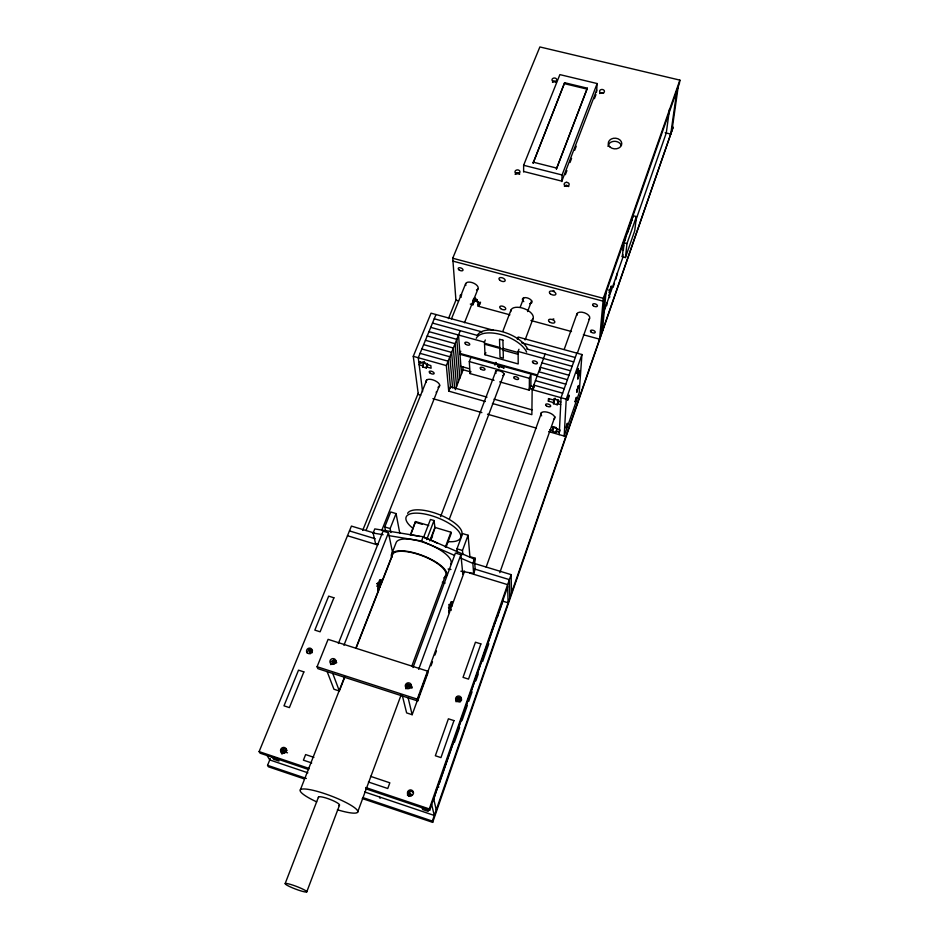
<?xml version="1.0" encoding="UTF-8"?>
<svg xmlns="http://www.w3.org/2000/svg" width="939" height="939" viewBox="0 0 939 939"><rect width="100%" height="100%" fill="white"/><g stroke="black" fill="none" stroke-linecap="round" stroke-linejoin="round"><path stroke-width="1.41" d="M523.622 171.896L523.633 165.276L559.879 74.615L597.145 83.548L596.547 92.186M529.303 390.178L529.396 378.323L530.993 374.004L530.864 385.894L529.303 390.178L499.689 381.88M564.644 82.726L533.129 163.093L564.644 82.726L587.333 88.184L556.428 168.95L587.333 88.184M545.136 354.062L532.155 389.626L531.861 414.662L492.412 403.488M533.763 387.995L533.798 385.131L562.649 393.183M540.242 370.212L540.312 367.29L568.987 375.236M558.423 401.399L557.226 404.756L553.458 403.7L553.505 402.596L548.376 401.153L548.458 398.57L553.611 400.014L553.658 398.887L558.811 400.272M561.815 181.567L562.074 174.971L597.145 83.548M557.144 429.064L555.994 432.339L552.367 431.306L553.564 426.999M552.496 427.879L552.543 426.834L559.468 429.862M555.994 432.339L556.815 429.123M557.226 404.756L558.47 400.284M557.437 399.955L557.39 401.07L560.829 402.045M559.233 434.628L561.041 397.713L576.816 353.111M548.681 431.623L564.186 436.036L566.24 399.169L581.934 354.519L518.164 337.042L517.342 339.214M581.934 354.519L579.175 392.901L564.186 436.036M458.525 300.879L455.92 300.163L452.739 258.237L539.878 46.95L679.883 80.12L603.319 298.32L599.587 339.155L583.389 334.765M600.995 335.094L604.528 296.959M602.404 331.033L605.995 292.768M606.7 305.644L606.946 303.004M603.237 313.649L609.258 296.395L609.892 289.951L611.277 285.984L610.632 292.452L623.25 256.277M617.451 272.897L615.82 279.493M622.299 256.758L623.813 242.743L633.273 215.77L636.419 216.569L634.729 230.83L625.433 257.568L622.299 256.758L622.897 254.422M623.332 250.373L623.919 244.962M625.433 257.568L626.994 243.565L636.419 216.569M633.156 216.733L633.273 215.77M669.542 109.088L666.267 133.009L635.339 221.651M676.913 90.496L670.739 134.101L665.164 132.739M671.948 130.615L678.169 86.916M679.883 80.12L679.413 83.36L603.061 301.149L452.962 261.136M432.679 822.376L432.351 821.085L673.157 127.129L432.679 822.376L362.29 798.549M365.717 788.772L429.651 810.322L429.299 808.937L511.133 574.633L474.782 563.588M436.166 790.967L436.999 788.572L433.513 800.075M439.757 780.661L439.123 783.995L495.393 621.289M497.881 614.188L497.189 617.592L502.905 601.206L502.834 599.035M429.651 810.322L507.694 586.699M454.37 742.526L459.629 727.432M462.023 720.577L467.282 705.482M468.725 701.374L472.071 691.761M475.897 680.787L478.291 673.932M482.599 661.584L488.808 643.743M613.097 287.287L614.458 283.39M624.212 242.262L625.62 238.248M627.498 232.884L632.193 219.468M560.114 430.062L559.351 432.245L556.041 431.306M499.806 572.673L554.89 416.74M577.321 353.264L589.504 318.767M552.367 431.306L553.904 426.94L556.322 427.632M408.559 796.014L409.78 792.598L409.381 796.284M553.505 402.596L555.102 398.101L553.458 403.7M486.156 567.097L541.498 412.749M564.222 349.355L577.062 313.52M407.409 795.122L408.641 791.683M548.376 401.153L549.174 398.911M408.101 794.922L409.322 791.495M460.873 571.229L473.667 573.424L475.181 569.245L474.395 559.139L423.172 536.768L374.79 528.915L373.123 533.059L375.53 543.47L378.147 544.608M473.667 573.424L472.857 563.388L474.395 559.139M473.702 562.273L475.169 558.224L469.887 556.627M474.359 563.048L475.169 558.224M417.691 700.952L417.292 699.144L427.538 671.115L328.098 639.353L317.089 666.737L317.852 668.638L417.691 700.952L427.891 673.017L427.538 671.115M448.936 605.831L451.612 606.664L452.07 601.641L451.26 603.847L451.013 601.829L449.135 606.958L448.772 612.651L449.581 610.432L449.746 611.759L421.224 689.86M463.96 571.1L462.821 574.21L460.896 554.738L455.415 553.071L412.996 667.535M402.444 696.01L406.634 712.912L412.151 714.708L418.759 696.621M451.612 606.664L464.559 571.217M431.013 665.786L432.48 661.76M434.933 655.023L436.412 650.985M418.665 669.343L460.896 554.738M462.868 554.691L462.469 550.477L468.08 535.242L462.634 533.598L456.988 548.822L457.422 553.036M357.524 812.411L401.188 694.766M411.857 666.033L445.368 575.736A28.546 9.625 20.9 0 0 420.778 555.231A28.546 9.625 20.9 0 0 392.279 556.827M525.077 339.965L533.07 318.579M485.287 340L484.442 342.16L485.017 354.742L518.199 363.945L518.128 351.456L518.95 349.261M445.332 547.144L450.92 532.213L434.945 527.401L429.792 540.923M446.013 547.261L451.084 533.716L450.92 532.213M306.736 891.933A11.597 1.409 20.8 0 0 291.7 884.761A11.597 1.409 20.8 0 0 289.458 886.498A11.597 1.409 20.8 0 0 306.736 891.933L339.449 805.298M449.488 518.704L504.079 373.886M527.565 311.572L531.615 300.844M494.865 364.895L495.757 362.56M495.088 364.755L495.98 362.419M430.931 538.963L434.534 529.514M431.036 539.714L432.574 535.664M440.579 516.638L496.121 370.565M520.3 306.959L523.868 297.581M388.793 535.629L421.541 540.993L423.172 536.768M423.653 537.167L430.438 519.467L434.018 520.535L435.039 528.152M502.811 331.35L510.992 310.011M596.699 90.05L561.839 181.145L523.622 171.473M565.348 174.701L566.91 170.628M570.02 162.482L571.569 158.409M574.691 150.275L576.241 146.202M594.399 98.689L595.96 94.628M426.729 539.62L434.018 520.535M285.174 883.54L318.485 797.035M485.017 354.742L485.85 352.606M494.055 380.295L470.087 373.581L470.909 371.468M410.273 535.019L415.496 521.556L428.747 525.535M410.93 534.42L415.496 521.556M470.087 373.581L469.3 361.574L470.979 357.313M455.298 389.697L463.115 369.766L462.904 366.867M391.716 553.916L396.305 542.214A29.379 10.141 20.9 0 1 428.982 544.35A29.379 10.141 20.9 0 1 450.603 564.327M377.009 583.506L380.941 584.739L381.105 579.668L380.26 581.84L379.767 579.75L377.783 584.797L377.795 590.561L378.652 588.377L378.98 589.751L356.28 647.734M300.339 789.887L344.601 676.843M355.799 648.25L392.596 554.28M327.171 671.655L333.932 689.238L339.343 690.998L344.813 677.031M380.941 584.739L392.232 555.9M485.357 401.493L448.725 391.129L450.427 386.809L487.012 397.15M509.912 314.823L477.716 306.079L478.679 301.677M343.932 645.269L388.476 532.765L383.089 531.134L338.38 643.497M390.941 532.566L390.131 528.575L396.07 513.586L390.706 511.978L384.755 526.943L385.6 530.946M460.767 351.28L459.922 353.404L537.437 374.954M477.622 304.318L479.489 304.823L480.545 302.182M448.725 391.129L446.342 365.588L460.251 330.704M472.704 301.067L473.761 298.414M381.692 530.547L439.593 385.225M464.488 322.746L478.021 288.789M470.298 304.072L472.916 304.776L475.533 298.191M333.591 664.307L332.899 662.418L333.838 660.058M281.395 751.505L282.287 749.287M281.524 753.653L283.308 749.216M282.604 753.677L283.942 750.367L281.594 749.568M284.54 752.984L286.078 749.158M366.01 530.476L426.799 379.908M451.448 318.873L465.685 283.601M423.818 362.524L422.632 366.938L426.271 367.959L427.468 363.546M426.271 367.959L427.597 364.684M304.33 778.936L268.448 766.799L267.556 765.332L270.303 758.548M362.677 530.441L418.207 393.3M448.443 318.626L456.143 299.611M420.508 361.597L419.181 364.86L422.491 365.787M422.632 366.938L424.264 361.433M435.989 314.542L418.278 357.736L422.573 391.633M308.731 769.569L260.08 753.172L259.117 751.611L351.432 526.086L374.426 533.082M420.719 395.19L418.336 394.509L413.266 356.327L431.048 313.18L493.433 330.27M373.123 533.059L383.089 534.702M448.091 569.022L450.931 569.515M564.609 83.7L587.274 89.158M533.141 162.154L556.451 168.022M523.633 165.276L562.074 174.971M566.393 185.382L568.001 185.793M623.813 242.743L626.994 243.565M608.449 290.045L610.808 290.667M452.739 258.237L603.319 298.32M473.726 298.708L477.235 299.658L477.376 302.335L479.395 302.874L479.489 304.823M530.911 320.516L571.511 331.537M434.241 318.791L482.188 331.96M521.673 342.794L575.255 357.513M432.492 323.063L477.951 335.575M526.814 349.015L573.694 361.914M430.731 327.359L484.442 342.16M518.128 351.456L572.133 366.339M484.688 343.31L499.748 347.465M503.104 348.381L518.246 352.559M484.724 344.214L503.128 349.285M503.151 350.188L518.246 354.355M428.97 331.655L456.812 339.343L459.84 378.124M541.92 362.865L570.56 370.788M427.198 335.962L455.075 343.686L458.197 382.314M425.426 340.294L453.337 348.04L456.542 386.528M538.693 371.727L567.414 379.696M459.993 354.285L537.425 375.823M423.642 344.625L451.6 352.407L454.64 387.913M537.061 376.175L565.83 384.18M469.3 361.574L529.396 378.323M421.857 348.979L449.851 356.785L452.598 387.913M535.43 380.647L564.245 388.676M420.073 353.346L448.103 361.186L450.532 387.96M460.908 366.363L469.371 368.722M530.042 385.694L534.279 386.88M461.871 369.414L470.286 371.774M529.22 388.277L533.434 389.45M413.266 356.327L446.342 365.588M532.155 389.626L566.24 399.169M418.841 362.196L422.163 363.135L422.022 361.973L425.684 363.006L425.825 364.156L430.813 365.564L431.118 368.217L426.142 366.809M557.273 403.653L560.712 404.615M494.043 399.134L532.037 409.874M549.925 429.569L552.402 430.273M432.914 398.664L481.895 412.608M487.505 414.205L536.486 428.149M415.625 522.307L422.245 524.302M384.755 526.943L390.131 528.575M456.988 548.822L462.469 550.477M349.472 530.911L375.201 538.751M474.383 568.964L509.396 579.633L509.795 597.92M347.489 535.735L377.325 544.843M469.77 573.083L507.635 584.645L508.093 602.803L502.576 601.101M442.316 582.25L445.098 583.107M377.983 582.544L380.624 583.354M448.76 604.493L451.448 605.326M312.523 650.539L308.544 649.26L309.048 650.504L311.689 651.361M458.326 697.431L461.084 698.311M461.225 699.461L457.105 698.135L456.953 696.984M312.229 652.711L309.6 651.866L310.339 653.708M461.389 700.717L457.281 699.391L457.516 701.104L460.239 701.973M333.31 660.187L336.103 661.091M411.493 685.353L406.939 683.885L407.221 685.118L411.763 686.585M332.383 661.021L336.561 662.359M332.899 662.418L335.669 663.31M412.068 687.923L407.538 686.468L407.96 688.287M317.089 666.737L417.292 699.144M313.908 757.35L305.633 754.569L303.414 760.167L311.713 762.961M370.506 776.33L389.838 782.809L387.76 788.514L368.405 782.011M287.498 752.82L284.799 751.904L283.942 750.367M410.19 794.018L412.432 794.758M259.117 751.611L308.931 768.395M365.658 787.504L429.299 808.937M307.898 772.809L269.751 759.933L266.782 755.003M364.637 791.953L434.299 815.463L431.658 804.547M267.556 765.332L306.337 778.454M363.111 797.657L432.351 821.085M421.541 540.993L454.441 555.348M461.014 558.224L472.857 563.388M379.579 797L380.095 798.361M332.77 673.474L339.343 690.998M408.148 697.865L412.151 714.708M433.665 798.807L436.248 809.864M420.484 690.059L420.719 691.233M388.476 532.765L392.608 552.742M396.07 513.586L399.826 533.422M468.08 535.242L469.958 557.367M458.537 335.023L461.483 373.933M472.916 304.776L474.395 299.048L474.488 300.82M494.571 622.052L494.642 623.437M511.133 574.633L511.485 593.049M564.398 186.309A2.5 2.019 1 0 1 565.959 185.417L568.341 186.028A2.5 2.019 1 0 1 568.717 186.45M599.739 93.548A2.406 1.878 1.7 0 1 603.542 93.278M552.672 81.74A2.394 1.855 0 0 1 556.416 82.233M515.135 174.361A2.477 1.995 -1.2 0 1 519.69 174.032M608.003 146.425A6.737 5.341 2.6 0 1 614 141.331A6.737 5.341 2.6 0 1 621.278 145.486M515.617 173.985A2.23 1.796 -1.2 0 1 519.478 174.126M552.472 82.209A2.148 1.667 0 0 1 556.205 82.327M600.303 93.301A2.171 1.69 1.7 0 1 603.366 93.395M564.609 186.415A2.242 1.819 1 0 1 568.506 186.544M554.092 290.82A3.427 1.808 20.2 0 1 553.247 290.527M553.916 319.06A3.322 1.702 20 0 1 553.094 318.896M510.793 311.607A11.843 6.01 20.7 0 1 524.349 308.708A11.843 6.01 20.7 0 1 532.084 319.859M426.388 382.396A7.277 3.251 21.9 0 1 429.628 379.274A7.277 3.251 21.9 0 1 438.278 382.866A7.277 3.251 21.9 0 1 438.008 387.22M436.212 392.009A2.571 1.139 21.8 0 1 436.166 392.302M541.662 415.836A7.383 3.345 19.5 0 1 543.364 411.881A7.383 3.345 19.5 0 1 552.449 414.451A7.383 3.345 19.5 0 1 553.846 419.287M498.527 367.583A4.754 2.23 20.7 0 1 499.607 367.642M608.859 292.052A2.465 2.066 3.8 0 1 608.765 295.632M477.435 301.548A2.453 2.066 -3 0 1 475.557 298.356M496.168 618.085A2.747 2.606 -2.5 0 1 495.546 621.195M438.043 784.534A2.923 2.864 -47.8 0 1 437.316 787.997M609.775 296.56A2.453 2.066 3.9 0 1 609.423 297.581M609.094 295.069A2.453 2.066 3.9 0 1 609.481 295.515M475.697 301.008A2.441 2.066 -3 0 1 477.247 300.104M437.938 785.309A2.911 2.864 -48.4 0 1 438.619 787.398M461.378 297.123A2.465 1.244 22.2 0 1 460.145 295.48A2.465 1.244 22.2 0 1 461.777 294.811M465.838 285.444A6.69 3.427 22.1 0 1 469.007 282.076A6.69 3.427 22.1 0 1 476.953 285.421A6.69 3.427 22.1 0 1 476.484 289.94M576.957 315.363A6.784 3.521 19.2 0 1 584.398 312.769A6.784 3.521 19.2 0 1 588.8 319.436M523.798 301.654A5.047 2.606 20.7 0 1 524.115 297.71A5.047 2.606 20.7 0 1 531.157 300.128A5.047 2.606 20.7 0 1 529.584 303.649M496.109 373.206A4.495 2.101 20.7 0 1 497.259 370.6A4.495 2.101 20.7 0 1 502.999 372.595A4.495 2.101 20.7 0 1 502.823 375.53M330.868 664.683A3.04 2.84 -28 0 1 332.782 660.657A3.04 2.84 -28 0 1 336.585 662.793M406 688.921A3.052 2.923 -22.9 0 1 408.219 684.719A3.052 2.923 -22.9 0 1 411.763 687.759M419.897 693.193A2.934 2.817 -22.4 0 1 419.393 694.59M449.593 606.136A2.84 2.676 -9.5 0 1 449.241 610.773M376.868 583.847A2.829 2.617 -17 0 1 380.107 585.877A2.829 2.617 -17 0 1 377.795 588.999M307.311 653.286A2.899 2.688 -28.6 0 1 312.382 650.891M456.131 701.844A2.923 2.829 -14.3 0 1 457.833 697.888A2.923 2.829 -14.3 0 1 461.612 699.978M408.125 795.697A3.052 2.958 -50.1 0 1 409.568 791.659A3.052 2.958 -50.1 0 1 413.559 792.997M282.005 753.817A3.04 2.829 -41.7 0 1 282.85 749.451A3.04 2.829 -41.7 0 1 287.052 750.554M448.466 607.697A2.829 2.664 -9.6 0 1 451.084 610.514M376.68 586.124A2.817 2.606 -17.1 0 1 380.377 587.274M316.678 801.871A30.811 5.517 20.8 0 1 307.288 789.23A30.811 5.517 20.8 0 1 353.252 806.754A30.811 5.517 20.8 0 1 337.406 809.77M318.485 797.598A11.291 2.019 20.8 0 1 330.387 799.535A11.291 2.019 20.8 0 1 338.709 805.568M391.387 556.557A29.496 9.953 20.9 0 1 424.428 556.264A29.496 9.953 20.9 0 1 443.807 577.872M413.254 528.551A29.121 10.552 20.9 0 1 415.848 513.14A29.121 10.552 20.9 0 1 455.532 528.058A29.121 10.552 20.9 0 1 448.161 541.674M407.62 513.34A29.086 10.611 20.9 0 1 440.156 514.959A29.086 10.611 20.9 0 1 461.354 535.324M410.766 534.96A29.332 10.212 20.9 0 1 419.639 536.521M424.51 537.906A29.332 10.212 20.9 0 1 437.574 543.352M476.237 338.275A27.348 13.193 20.9 0 1 501.156 334.624A27.348 13.193 20.9 0 1 526.638 352.16M477.364 335.387A27.325 13.228 20.9 0 1 502.271 331.702A27.325 13.228 20.9 0 1 527.73 349.238M577.016 389.838L576.839 392.349L578.518 385.518L577.016 389.838M578.048 374.837L577.743 379.18L579.269 374.825L579.574 370.471L578.048 374.837M567.555 399.861C568.236 402.397 570.654 388.147 567.555 399.861M565.959 427.691C566.651 429.851 568.917 416.576 565.959 427.691M576.945 373.112C577.544 375.8 579.95 361.562 576.945 373.112M575.02 401.646C575.654 403.958 577.919 390.647 575.02 401.646M453.96 720.612L440.966 757.609L435.344 755.754L448.396 718.804L453.96 720.612M480.885 643.919L468.526 679.12L463.033 677.359L475.451 642.217L480.885 643.919M303.872 671.89L289.388 707.607L283.989 705.823L298.52 670.153L303.872 671.89M333.908 597.791L320.117 631.806L314.835 630.116L328.673 596.136L333.908 597.791M500.71 365.752L497.47 366.351A6.902 3.24 20.7 0 1 504.055 368.182L500.71 365.752M566.745 182.319L566.088 182.366A2.5 2.019 0.9 0 0 564.351 185.112A2.5 2.019 0.9 0 0 568.013 186.039A2.5 2.019 0.9 0 0 568.482 182.964L566.745 182.319M502.917 340.176L499.525 339.237L500.018 357.289L503.339 358.205L502.917 340.176M277.439 758.536L272.087 756.74L273.566 759.24L278.895 761.036L277.439 758.536M427.656 809.16L422.092 807.282L422.703 809.524L428.231 811.39L427.656 809.16M600.772 92.914A2.418 1.878 1.7 0 0 604.446 91.4A2.418 1.878 1.7 0 0 600.866 89.663A2.418 1.878 1.7 0 0 600.772 92.914M553.106 81.435A2.394 1.855 0 0 0 556.792 79.944A2.394 1.855 0 0 0 553.271 78.219A2.394 1.855 0 0 0 553.106 81.435M516.121 173.574A2.488 1.995 -1.2 0 0 519.96 171.966A2.488 1.995 -1.2 0 0 516.344 170.112A2.488 1.995 -1.2 0 0 516.121 173.574M610.162 147.165A6.761 5.352 2.6 0 0 621.512 145.122A6.761 5.352 2.6 0 0 613.39 138.303A6.761 5.352 2.6 0 0 610.162 147.165M546.322 405.754A2.676 1.221 19.6 0 0 550.606 406.399A2.676 1.221 19.6 0 0 547.543 403.958A2.676 1.221 19.6 0 0 546.322 405.754M430.027 373.018A2.629 1.185 22 0 0 434.111 373.605A2.629 1.185 22 0 0 430.907 371.151A2.629 1.185 22 0 0 430.027 373.018M465.591 344.144A2.629 1.256 21.6 0 0 469.711 344.683A2.629 1.256 21.6 0 0 466.566 342.195A2.629 1.256 21.6 0 0 465.591 344.144M533.129 362.83A2.653 1.279 20.1 0 0 537.366 363.405A2.653 1.279 20.1 0 0 534.303 360.905A2.653 1.279 20.1 0 0 533.129 362.83M593.26 305.715A2.5 1.315 19 0 0 597.333 306.184A2.5 1.315 19 0 0 594.528 303.755A2.5 1.315 19 0 0 593.26 305.715M591.077 332.03A2.512 1.279 18.9 0 0 595.162 332.547A2.512 1.279 18.9 0 0 592.345 330.141A2.512 1.279 18.9 0 0 591.077 332.03M458.995 269.833A2.547 1.315 22.6 0 0 462.974 270.268A2.547 1.315 22.6 0 0 459.922 267.732A2.547 1.315 22.6 0 0 458.995 269.833M550.266 293.766A3.439 1.808 20.2 0 0 555.782 294.412A3.439 1.808 20.2 0 0 551.85 291.031A3.439 1.808 20.2 0 0 550.266 293.766M549.385 321.807A3.322 1.69 20 0 0 554.726 322.464A3.322 1.69 20 0 0 550.923 319.26A3.322 1.69 20 0 0 549.385 321.807M499.888 280.256A3.298 1.725 21.5 0 0 505.112 280.843A3.298 1.725 21.5 0 0 501.238 277.58A3.298 1.725 21.5 0 0 499.888 280.256M500.604 308.544A3.193 1.62 21.2 0 0 505.663 309.166A3.193 1.62 21.2 0 0 501.907 306.055A3.193 1.62 21.2 0 0 500.604 308.544M480.885 369.109A2.582 1.209 21.1 0 0 484.958 369.684A2.582 1.209 21.1 0 0 481.883 367.266A2.582 1.209 21.1 0 0 480.885 369.109M514.419 378.476A2.594 1.221 20.4 0 0 518.563 379.063A2.594 1.221 20.4 0 0 515.523 376.645A2.594 1.221 20.4 0 0 514.419 378.476M332.582 664.366A3.052 2.852 -27.8 0 0 335.669 660.152A3.052 2.852 -27.8 0 0 330.493 659.882A3.052 2.852 -27.8 0 0 332.582 664.366M407.291 688.557A3.063 2.934 -22.7 0 0 411.317 685.153A3.063 2.934 -22.7 0 0 406.364 683.557A3.063 2.934 -22.7 0 0 407.291 688.557M309.06 653.603A2.911 2.7 -28.4 0 0 312.018 649.612A2.911 2.7 -28.4 0 0 307.088 649.354A2.911 2.7 -28.4 0 0 309.06 653.603M457.575 701.539A2.923 2.84 -14.1 0 0 461.389 698.252A2.923 2.84 -14.1 0 0 456.612 696.715A2.923 2.84 -14.1 0 0 457.575 701.539M410.953 795.873A3.052 2.97 -49.6 0 0 412.726 790.908A3.052 2.97 -49.6 0 0 407.596 791.976A3.052 2.97 -49.6 0 0 410.953 795.873M283.871 753.184A3.052 2.84 -41.5 0 0 285.808 748.36A3.052 2.84 -41.5 0 0 280.738 749.392A3.052 2.84 -41.5 0 0 283.871 753.184"/></g></svg>
